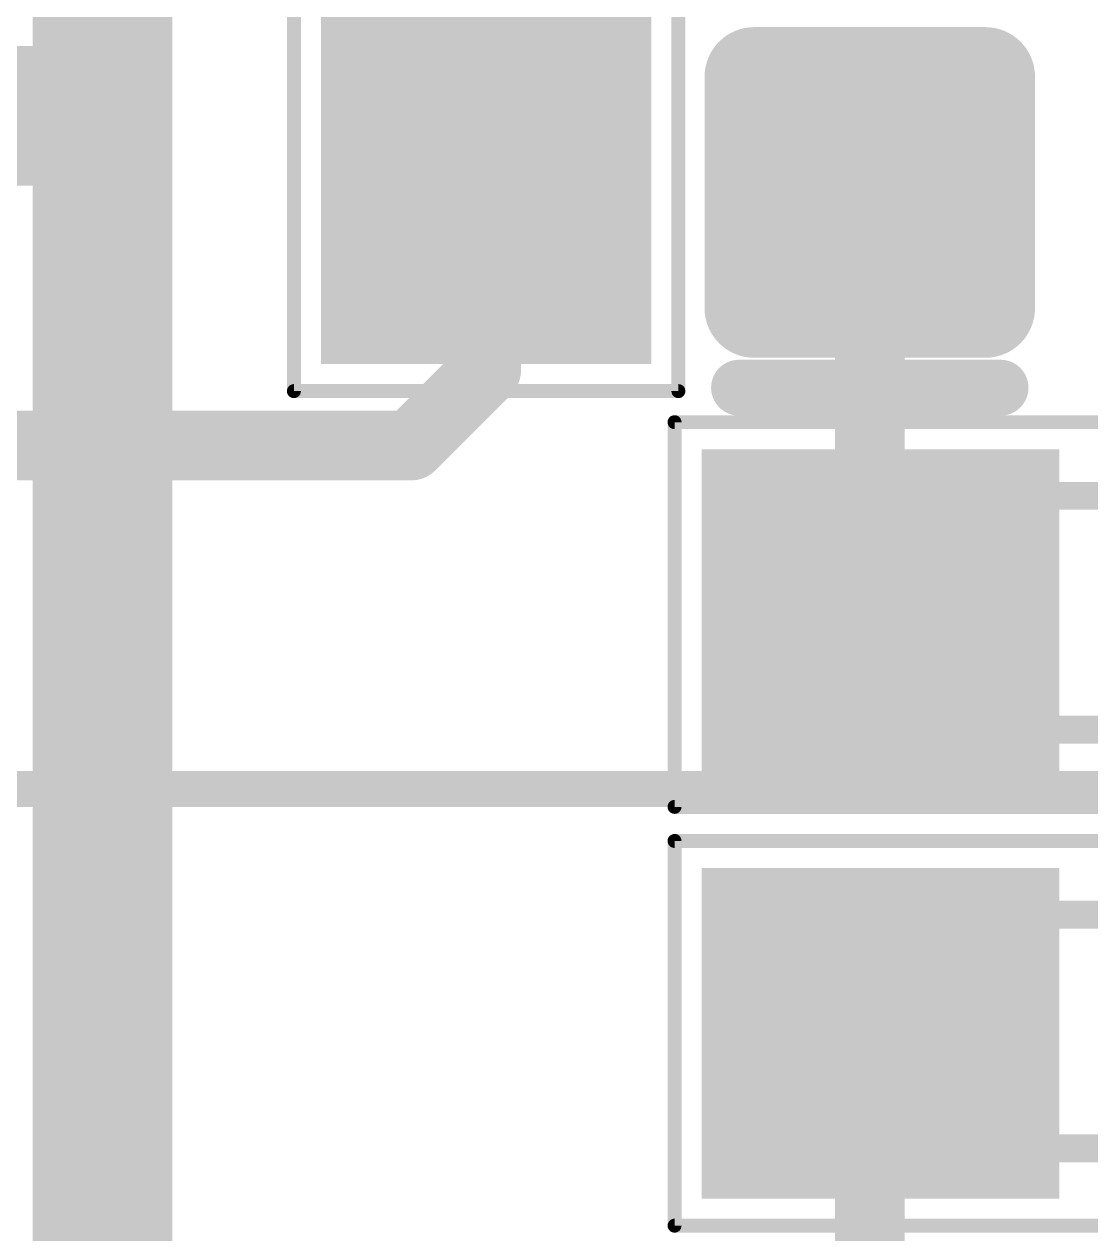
# Model space of a CAD drawing. Extents: x -22.2 to 64.4, y -24.7 to 14.1.
# Drawn here: x 7.081 to 10.965, y 5.366 to 9.768 of the extents above; entities that cross this region are included whole.
import ezdxf

# ---------------------------------------------------------------- set-up
doc = ezdxf.new("R2010")
doc.units = 0
for name, color, linetype in [('1', 12, 'CONTINUOUS'), ('16', 132, 'CONTINUOUS'), ('18', 110, 'CONTINUOUS'), ('21', 253, 'CONTINUOUS'), ('29', 253, 'CONTINUOUS'), ('39', 12, 'CONTINUOUS'), ('47', 253, 'CONTINUOUS'), ('51', 253, 'CONTINUOUS')]:
    doc.layers.add(name, color=color, linetype=linetype)

# ---------------------------------------------------------------- blocks, each defined once
blk = doc.blocks.new('RECT160000X160000R30')
at = {"const_width": 0.15}
blk.add_lwpolyline([(0.425, -0.35), (0.425, 0.35, 0.4142), (0.35, 0.425), (-0.35, 0.425, 0.4142), (-0.425, 0.35), (-0.425, -0.35, 0.4142), (-0.35, -0.425), (0.35, -0.425, 0.4142)], format="xyb", close=True, dxfattribs=at)
blk.add_solid([(-0.3754, -0.3754), (0.3754, -0.3754), (-0.3754, 0.3754), (0.3754, 0.3754)])
blk = doc.blocks.new('RECT192512X192512R30')
at = {"const_width": 0.1805}
blk.add_lwpolyline([(0.5114, -0.4211), (0.5114, 0.4211, 0.4142), (0.4211, 0.5114), (-0.4211, 0.5114, 0.4142), (-0.5114, 0.4211), (-0.5114, -0.4211, 0.4142), (-0.4211, -0.5114), (0.4211, -0.5114, 0.4142)], format="xyb", close=True, dxfattribs=at)
blk.add_solid([(-0.4465, -0.4465), (0.4465, -0.4465), (-0.4465, 0.4465), (0.4465, 0.4465)])
blk = doc.blocks.new('RECT')
blk.add_solid([(-0.5, -0.5), (0.5, -0.5), (-0.5, 0.5), (0.5, 0.5)])
blk = doc.blocks.new('ROUNDV')
at = {"const_width": 0.5}
blk.add_lwpolyline([(0, -0.25, 1), (0, 0.25, 1), (0, -0.25)], format="xyb", dxfattribs=at)

msp = doc.modelspace()

# ---------------------------------------------------------------- linework, layer by layer
at = {"layer": '1'}
for points, const_width in [([(6.223, 9.435), (7.366, 9.435)], 0.508), ([(7.366, 9.435), (7.366, 9.398)], 0.508), ([(8.763, 8.509), (8.763, 9.183)], 0.254), ([(10.16, 7.62), (10.16, 9.156)], 0.254), ([(8.489, 8.235), (8.763, 8.509)], 0.254), ([(6.223, 8.235), (7.62, 8.235)], 0.254), ([(7.62, 8.235), (8.489, 8.235)], 0.254), ([(10.199, 7.62), (10.16, 7.62)], 0.254), ([(10.199, 6.096), (10.16, 6.096)], 0.254), ([(10.16, 6.096), (10.16, 4.306)], 0.254)]:
    msp.add_lwpolyline(points, dxfattribs=dict(at, const_width=const_width))
for points, const_width in [([(7.493, 9.435, 1), (7.239, 9.435)], 0.254), ([(7.366, 9.308, 1), (7.366, 9.562)], 0.254), ([(7.239, 9.398, 1), (7.493, 9.398)], 0.254), ([(8.8265, 9.183, 1), (8.6995, 9.183)], 0.127), ([(10.2235, 9.156, 1), (10.0965, 9.156)], 0.127), ([(8.8079, 8.4641, 1), (8.7181, 8.5539)], 0.127), ([(8.6995, 8.509, 1), (8.8265, 8.509)], 0.127), ([(7.62, 8.2985, 1), (7.62, 8.1715)], 0.127), ([(7.62, 8.1715, 1), (7.62, 8.2985)], 0.127), ([(8.4441, 8.2799, 1), (8.5339, 8.1901)], 0.127), ([(8.489, 8.1715, 1), (8.489, 8.2985)], 0.127), ([(10.16, 7.6835, 1), (10.16, 7.5565)], 0.127), ([(10.199, 7.5565, 1), (10.199, 7.6835)], 0.127), ([(10.0965, 7.62, 1), (10.2235, 7.62)], 0.127), ([(10.16, 6.1595, 1), (10.16, 6.0325)], 0.127), ([(10.2235, 6.096, 1), (10.0965, 6.096)], 0.127), ([(10.199, 6.0325, 1), (10.199, 6.1595)], 0.127)]:
    msp.add_lwpolyline(points, format="xyb", dxfattribs=dict(at, const_width=const_width))
at = {"layer": '16', "const_width": 0.508}
for points in [[(7.366, 9.398), (7.366, 11.43)], [(7.366, 4.572), (7.366, 9.398)]]:
    msp.add_lwpolyline(points, dxfattribs=at)
at = {"layer": '16', "const_width": 0.254}
for points in [[(7.493, 9.398, 1), (7.239, 9.398)], [(7.239, 9.398, 1), (7.493, 9.398)]]:
    msp.add_lwpolyline(points, format="xyb", dxfattribs=at)
at = {"layer": '21', "const_width": 0.2032}
msp.add_lwpolyline([(10.6363, 8.4455), (9.6837, 8.4455)], dxfattribs=at)
at = {"layer": '21', "const_width": 0.1016}
for points in [[(9.6837, 8.4963, 1), (9.6837, 8.3947)], [(10.6363, 8.3947, 1), (10.6363, 8.4963)]]:
    msp.add_lwpolyline(points, format="xyb", dxfattribs=at)
at = {"layer": '39', "const_width": 0.0508}
for points in [[(8.063, 8.433), (8.063, 11.633)], [(9.463, 11.633), (9.463, 8.433)], [(9.463, 8.433), (8.063, 8.433)], [(9.449, 8.32), (12.649, 8.32)], [(9.449, 6.92), (9.449, 8.32)], [(12.649, 6.92), (9.449, 6.92)], [(9.449, 6.796), (12.649, 6.796)], [(9.449, 5.396), (9.449, 6.796)], [(12.649, 5.396), (9.449, 5.396)]]:
    msp.add_lwpolyline(points, dxfattribs=at)
at = {"layer": '39', "const_width": 0.0254}
for points in [[(8.063, 8.4457, 1), (8.063, 8.4203)], [(9.463, 8.4203, 1), (9.463, 8.4457)], [(8.0503, 8.433, 1), (8.0757, 8.433)], [(9.4503, 8.433, 1), (9.4757, 8.433)], [(9.449, 8.3327, 1), (9.449, 8.3073)], [(9.4617, 8.32, 1), (9.4363, 8.32)], [(9.449, 6.9327, 1), (9.449, 6.9073)], [(9.4363, 6.92, 1), (9.4617, 6.92)], [(9.449, 6.8087, 1), (9.449, 6.7833)], [(9.4617, 6.796, 1), (9.4363, 6.796)], [(9.449, 5.4087, 1), (9.449, 5.3833)], [(9.4363, 5.396, 1), (9.4617, 5.396)]]:
    msp.add_lwpolyline(points, format="xyb", dxfattribs=at)
at = {"layer": '47', "const_width": 0.13}
msp.add_lwpolyline([(22.86, 6.985), (-5.76, 6.985)], dxfattribs=at)
at = {"layer": '51', "const_width": 0.1016}
for points in [[(8.344, 10.389), (8.344, 9.677)], [(9.195, 10.389), (9.195, 9.677)], [(10.693, 8.052), (11.405, 8.052)], [(10.693, 7.201), (11.405, 7.201)], [(10.693, 6.528), (11.405, 6.528)], [(10.693, 5.677), (11.405, 5.677)]]:
    msp.add_lwpolyline(points, dxfattribs=at)
at = {"layer": '51', "const_width": 0.0508}
for points in [[(8.3186, 9.677, 1), (8.3694, 9.677)], [(9.1696, 9.677, 1), (9.2204, 9.677)], [(10.693, 8.0774, 1), (10.693, 8.0266)], [(10.693, 7.2264, 1), (10.693, 7.1756)], [(10.693, 6.5534, 1), (10.693, 6.5026)], [(10.693, 5.7024, 1), (10.693, 5.6516)]]:
    msp.add_lwpolyline(points, format="xyb", dxfattribs=at)

# ---------------------------------------------------------------- block references
at = {"layer": '1', "xscale": 1.1, "rotation": 270}
msp.add_blockref('RECT', (8.763, 9.183), dxfattribs=at)
at = {"layer": '1', "rotation": 180}
msp.add_blockref('RECT160000X160000R30', (10.16, 9.156), dxfattribs=at)
at = {"layer": '1', "xscale": 1.1}
for p in [(10.199, 7.62), (10.199, 6.096)]:
    msp.add_blockref('RECT', p, dxfattribs=at)
at = {"layer": '18', "xscale": 0.508, "yscale": 0.508}
msp.add_blockref('ROUNDV', (7.366, 9.398), dxfattribs=at)
msp.add_blockref('ROUNDV', (7.366, 9.398), dxfattribs=at)
at = {"layer": '29', "xscale": 1.3032, "yscale": 1.2032, "rotation": 270}
msp.add_blockref('RECT', (8.763, 9.183), dxfattribs=at)
at = {"layer": '29', "rotation": 180}
msp.add_blockref('RECT192512X192512R30', (10.16, 9.156), dxfattribs=at)
at = {"layer": '29', "xscale": 1.3032, "yscale": 1.2032}
for p in [(10.199, 7.62), (10.199, 6.096)]:
    msp.add_blockref('RECT', p, dxfattribs=at)
at = {"layer": '51', "xscale": 0.5001, "yscale": 0.95, "rotation": 270}
msp.add_blockref('RECT', (8.7681, 9.4527), dxfattribs=at)
at = {"layer": '51', "xscale": 0.5001, "yscale": 0.95}
for p in [(10.4609, 7.6251), (10.4609, 6.1011)]:
    msp.add_blockref('RECT', p, dxfattribs=at)

doc.saveas('drawing.dxf')
